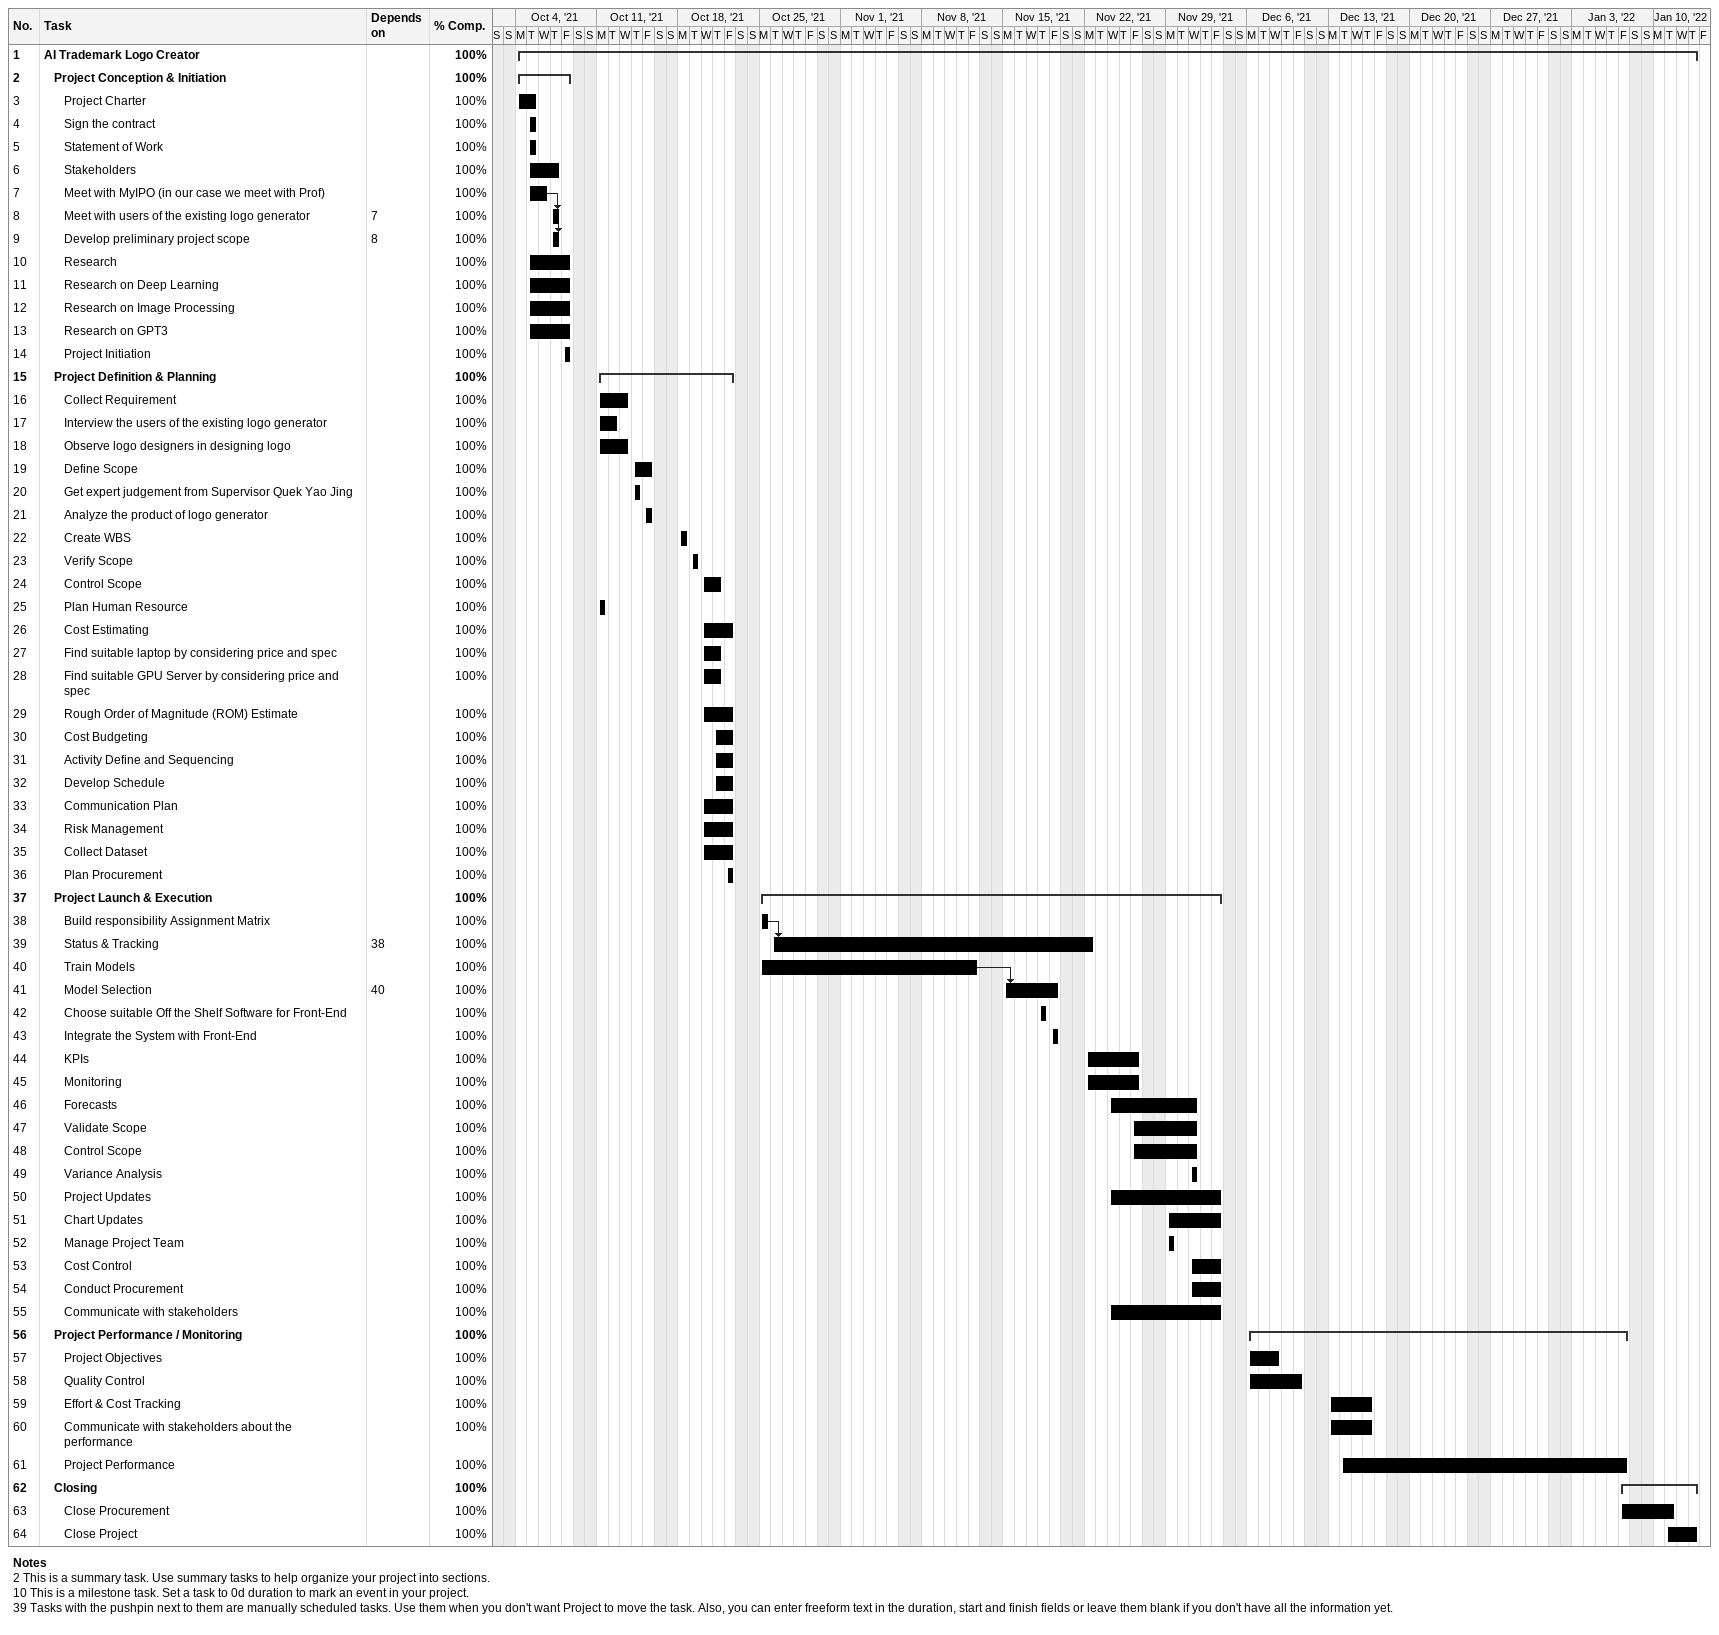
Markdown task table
| ID | Level | Task | Start | Finish | Predecessors | % complete |
|---|---|---|---|---|---|---|
| 1 | 1 | **AI Trademark Logo Creator** | 2021-10-04 | 2022-01-13 |  | 100 |
| 2 | 2 | **Project Conception & Initiation** | 2021-10-04 | 2021-10-08 |  | 100 |
| 3 | 3 | Project Charter | 2021-10-04 | 2021-10-05 |  | 100 |
| 4 | 3 | Sign the contract | 2021-10-05 | 2021-10-05 |  | 100 |
| 5 | 3 | Statement of Work | 2021-10-05 | 2021-10-05 |  | 100 |
| 6 | 3 | Stakeholders | 2021-10-05 | 2021-10-07 |  | 100 |
| 7 | 3 | Meet with MyIPO (in our case we meet with Prof) | 2021-10-05 | 2021-10-06 |  | 100 |
| 8 | 3 | Meet with users of the existing logo generator | 2021-10-07 | 2021-10-07 | 7 | 100 |
| 9 | 3 | Develop preliminary project scope | 2021-10-07 | 2021-10-07 | 8 | 100 |
| 10 | 3 | Research | 2021-10-05 | 2021-10-08 |  | 100 |
| 11 | 3 | Research on Deep Learning | 2021-10-05 | 2021-10-08 |  | 100 |
| 12 | 3 | Research on Image Processing | 2021-10-05 | 2021-10-08 |  | 100 |
| 13 | 3 | Research on GPT3 | 2021-10-05 | 2021-10-08 |  | 100 |
| 14 | 3 | Project Initiation | 2021-10-08 | 2021-10-08 |  | 100 |
| 15 | 2 | **Project Definition & Planning** | 2021-10-11 | 2021-10-22 |  | 100 |
| 16 | 3 | Collect Requirement | 2021-10-11 | 2021-10-13 |  | 100 |
| 17 | 3 | Interview the users of the existing logo generator | 2021-10-11 | 2021-10-12 |  | 100 |
| 18 | 3 | Observe logo designers in designing logo | 2021-10-11 | 2021-10-13 |  | 100 |
| 19 | 3 | Define Scope | 2021-10-14 | 2021-10-15 |  | 100 |
| 20 | 3 | Get expert judgement from Supervisor Quek Yao Jing | 2021-10-14 | 2021-10-14 |  | 100 |
| 21 | 3 | Analyze the product of logo generator | 2021-10-15 | 2021-10-15 |  | 100 |
| 22 | 3 | Create WBS | 2021-10-18 | 2021-10-18 |  | 100 |
| 23 | 3 | Verify Scope | 2021-10-19 | 2021-10-19 |  | 100 |
| 24 | 3 | Control Scope | 2021-10-20 | 2021-10-21 |  | 100 |
| 25 | 3 | Plan Human Resource | 2021-10-11 | 2021-10-11 |  | 100 |
| 26 | 3 | Cost Estimating | 2021-10-20 | 2021-10-22 |  | 100 |
| 27 | 3 | Find suitable laptop by considering price and spec | 2021-10-20 | 2021-10-21 |  | 100 |
| 28 | 3 | Find suitable GPU Server by considering price and spec | 2021-10-20 | 2021-10-21 |  | 100 |
| 29 | 3 | Rough Order of Magnitude (ROM) Estimate | 2021-10-20 | 2021-10-22 |  | 100 |
| 30 | 3 | Cost Budgeting | 2021-10-21 | 2021-10-22 |  | 100 |
| 31 | 3 | Activity Define and Sequencing | 2021-10-21 | 2021-10-22 |  | 100 |
| 32 | 3 | Develop Schedule | 2021-10-21 | 2021-10-22 |  | 100 |
| 33 | 3 | Communication Plan | 2021-10-20 | 2021-10-22 |  | 100 |
| 34 | 3 | Risk Management | 2021-10-20 | 2021-10-22 |  | 100 |
| 35 | 3 | Collect Dataset | 2021-10-20 | 2021-10-22 |  | 100 |
| 36 | 3 | Plan Procurement | 2021-10-22 | 2021-10-22 |  | 100 |
| 37 | 2 | **Project Launch & Execution** | 2021-10-25 | 2021-12-03 |  | 100 |
| 38 | 3 | Build responsibility Assignment Matrix | 2021-10-25 | 2021-10-25 |  | 100 |
| 39 | 3 | Status & Tracking | 2021-10-26 | 2021-11-22 | 38 | 100 |
| 40 | 3 | Train Models | 2021-10-25 | 2021-11-12 |  | 100 |
| 41 | 3 | Model Selection | 2021-11-15 | 2021-11-19 | 40 | 100 |
| 42 | 3 | Choose suitable Off the Shelf Software for Front-End | 2021-11-18 | 2021-11-18 |  | 100 |
| 43 | 3 | Integrate the System with Front-End | 2021-11-19 | 2021-11-19 |  | 100 |
| 44 | 3 | KPIs | 2021-11-22 | 2021-11-26 |  | 100 |
| 45 | 3 | Monitoring | 2021-11-22 | 2021-11-26 |  | 100 |
| 46 | 3 | Forecasts | 2021-11-24 | 2021-12-01 |  | 100 |
| 47 | 3 | Validate Scope | 2021-11-26 | 2021-12-01 |  | 100 |
| 48 | 3 | Control Scope | 2021-11-26 | 2021-12-01 |  | 100 |
| 49 | 3 | Variance Analysis | 2021-12-01 | 2021-12-01 |  | 100 |
| 50 | 3 | Project Updates | 2021-11-24 | 2021-12-03 |  | 100 |
| 51 | 3 | Chart Updates | 2021-11-29 | 2021-12-03 |  | 100 |
| 52 | 3 | Manage Project Team | 2021-11-29 | 2021-11-29 |  | 100 |
| 53 | 3 | Cost Control | 2021-12-01 | 2021-12-03 |  | 100 |
| 54 | 3 | Conduct Procurement | 2021-12-01 | 2021-12-03 |  | 100 |
| 55 | 3 | Communicate with stakeholders | 2021-11-24 | 2021-12-03 |  | 100 |
| 56 | 2 | **Project Performance / Monitoring** | 2021-12-06 | 2022-01-07 |  | 100 |
| 57 | 3 | Project Objectives | 2021-12-06 | 2021-12-08 |  | 100 |
| 58 | 3 | Quality Control | 2021-12-06 | 2021-12-10 |  | 100 |
| 59 | 3 | Effort & Cost Tracking | 2021-12-13 | 2021-12-16 |  | 100 |
| 60 | 3 | Communicate with stakeholders about the performance | 2021-12-13 | 2021-12-16 |  | 100 |
| 61 | 3 | Project Performance | 2021-12-14 | 2022-01-07 |  | 100 |
| 62 | 2 | **Closing** | 2022-01-07 | 2022-01-13 |  | 100 |
| 63 | 3 | Close Procurement | 2022-01-07 | 2022-01-11 |  | 100 |
| 64 | 3 | Close Project | 2022-01-11 | 2022-01-13 |  | 100 |

Notes
- 2: This is a summary task. Use summary tasks to help organize your project into sections.
- 10: This is a milestone task. Set a task to 0d duration to mark an event in your project.
- 39: Tasks with the pushpin next to them are manually scheduled tasks. Use them when you don't want Project to move the task. Also, you can enter freeform text in the duration, start and finish fields or leave them blank if you don't have all the information yet.
